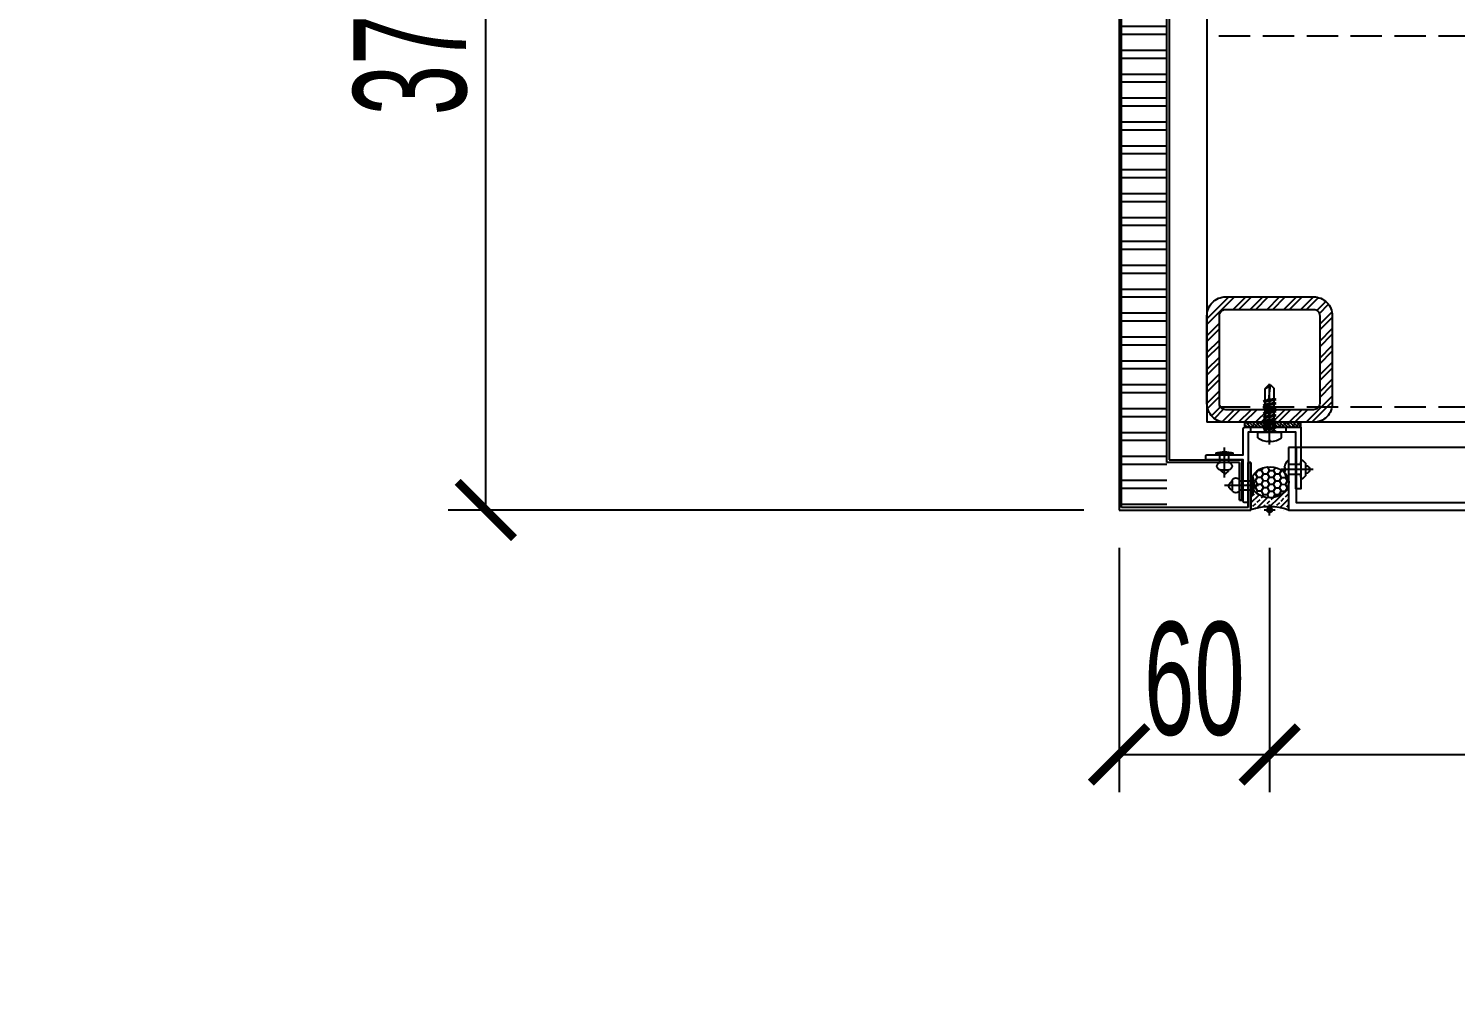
# Model space of a CAD drawing. Extents: x -8792 to 174344, y -43961 to 62816.
# Drawn here: x 10138 to 10707, y -9206 to -8826 of the extents above; entities that cross this region are included whole.
import ezdxf
from ezdxf.xclip import XClip

# ---------------------------------------------------------------- set-up
doc = ezdxf.new("R2010")
doc.units = 0
doc.header["$LTSCALE"] = 50
doc.header["$XCLIPFRAME"] = 0
for name, pattern in [('CENTER', [2, 1.25, -0.25, 0.25, -0.25]), ('CENTER2', [28.575, 19.05, -3.175, 3.175, -3.175]), ('DASH', [0.35, 0.25, -0.1]), ('DIVIDE', [1.25, 0.5, -0.25, 0, -0.25, 0, -0.25]), ('DOT2', [0.125, 0, -0.125]), ('HIDDEN', [0.375, 0.25, -0.125]), ('JIS_08_15', [17.25, 15, -0.75, 0.75, -0.75])]:
    doc.linetypes.add(name, pattern=pattern)
for name, color, linetype in [('#分隔线', 1, 'JIS_08_15'), ('#虚线', 8, 'HIDDEN'), ('#配件', 11, 'Continuous'), ('#钢材', 34, 'Continuous'), ('#铝型材', 3, 'Continuous'), ('#铝板', 2, 'Continuous'), ('1 轴线 辅助线', 1, 'CENTER'), ('6 附件', 6, 'Continuous'), ('8 填充 焊缝', 8, 'Continuous'), ('A-FLOR-OTLN', 4, 'DOT2'), ('DIM', 173, 'Continuous'), ('hat', 8, 'Continuous'), ('PJ', 4, 'Continuous'), ('STEEL', 34, 'Continuous'), ('TC', 251, 'Continuous'), ('XC', 3, 'Continuous'), ('中心线', 1, 'CENTER2'), ('其他', 4, 'Continuous'), ('吊顶', 7, 'Continuous'), ('螺栓钉类', 241, 'Continuous'), ('螺钉', 233, 'Continuous'), ('铝板', 2, 'Continuous')]:
    doc.layers.add(name, color=color, linetype=linetype)
doc.styles.add('JHZX', font='jrs.shx', dxfattribs={"width": 0.6, "bigfont": 'jhz.shx'})
doc.dimstyles.new('JZBZ-15', dxfattribs={"dimscale": 15, "dimtxt": 3, "dimasz": 1.5, "dimexe": 1, "dimexo": 1, "dimgap": 0.5, "dimtad": 1, "dimdec": 0, "dimdsep": 46, "dimtxsty": 'JHZX', "dimblk1": 'ARCHTICK', "dimblk2": 'ARCHTICK', "dimsah": 1, "dimcen": 0, "dimclrd": 1, "dimclre": 1, "dimclrt": 2, "dimadec": 3, "dimazin": 2, "dimtfac": 1, "dimtdec": 0, "dimtix": 1, "dimtmove": 0, "dimatfit": 3, "dimfxl": 0, "dimtolj": 1, "dimlwd": -1, "dimlwe": -1, "dimarcsym": 0})

# ---------------------------------------------------------------- blocks, each defined once
blk = doc.blocks.new('A$Cbd8d7c8c')
at = {"layer": 'A-FLOR-OTLN', "color": 8}
blk.add_lwpolyline([(-22721.25, -15689.87), (-43719.42, -33393.16, 0.413756), (-43991.61, -36560.98, 0.189672), (122158.17, -126683.04, 0.414786), (124666.02, -124719.49), (133885.17, -48361.88, 0.379931), (116453.25, -23207.95, 0.236452)], format="xyb", dxfattribs=at)
at = {"layer": '吊顶', "const_width": 3}
blk.add_lwpolyline([(36525.16, -42886.24, 0.056654), (31389.8, -41079.32), (30859.09, -40957.78, -0.112536), (21289.45, -36343.72, -0.028917), (3039.01, -19971.01, 0.413532), (-633.62, -19953.38), (-31397.94, -50352.84, 0.414781), (-31416.33, -54033.31, 0.170492), (123964.28, -129414.71, 0.412564), (126841.18, -127143.22), (136317.5, -48655.55, 1.269195), (87076.8, -54393.32)], format="xyb", dxfattribs=at)
blk = doc.blocks.new('A$C09E84542')
at = {"layer": 'hat', "ltscale": 40}
h = blk.add_hatch(dxfattribs=at)
h.set_pattern_fill('ANSI32', color=256)
h.set_pattern_definition([(45, (-2275958.3055, 205986.951), (-3.367596045, 3.367596045), []), (45, (-2275956.0605, 205986.951), (-3.367596045, 3.367596045), [])])
edge = h.paths.add_edge_path()
edge.add_arc((-17.5, -42.5), 7.5, 180, 270, ccw=False)
edge.add_line((-25, -42.5), (-25, -7.5))
edge.add_arc((-17.5, -7.5), 7.5, 90, 180, ccw=False)
edge.add_line((-17.5, 0), (17.5, 0))
edge.add_arc((17.5, -7.5), 7.5, 0, 90, ccw=False)
edge.add_line((25, -7.5), (25, -42.5))
edge.add_arc((17.5, -42.5), 7.5, -90, 0, ccw=False)
edge.add_line((17.5, -50), (-17.5, -50))
edge = h.paths.add_edge_path(flags=16)
edge.add_arc((-17.5, -42.5), 2.5, 180, 270, ccw=False)
edge.add_line((-20, -42.5), (-20, -7.5))
edge.add_arc((-17.5, -7.5), 2.5, 90, 180, ccw=False)
edge.add_line((-17.5, -5), (17.5, -5))
edge.add_arc((17.5, -7.5), 2.5, 0, 90, ccw=False)
edge.add_line((20, -7.5), (20, -42.5))
edge.add_arc((17.5, -42.5), 2.5, -90, 0, ccw=False)
edge.add_line((17.5, -45), (-17.5, -45))
at = {"layer": 'STEEL', "ltscale": 40}
for points in [[(-17.5, -50, -0.414214), (-25, -42.5), (-25, -7.5, -0.414214), (-17.5, 0), (17.5, 0, -0.414214), (25, -7.5), (25, -42.5, -0.414214), (17.5, -50)], [(-17.5, -45, -0.414214), (-20, -42.5), (-20, -7.5, -0.414214), (-17.5, -5), (17.5, -5, -0.414214), (20, -7.5), (20, -42.5, -0.414214), (17.5, -45)]]:
    blk.add_lwpolyline(points, format="xyb", close=True, dxfattribs=at)
blk = doc.blocks.new('*U104')
at = {"layer": '中心线', "color": 1, "linetype": 'CENTER', "ltscale": 2.357948}
blk.add_line((0, -4.91), (0, 19.39), dxfattribs=at)
at = {"layer": '其他', "color": 4, "linetype": 'Continuous'}
for p, q in [((-2.4, 12.46), (-0.39, 12.75)), ((-2.4, 10.86), (2.4, 11.54)), ((-1.79, 12.81), (-0.37, 13.08)), ((-1.79, 12.11), (0, 12.45)), ((-1.79, 11.21), (1.79, 11.89)), ((0.23, 12.49), (1.79, 12.79)), ((0.34, 13.22), (1.79, 13.49)), ((0.48, 12.87), (2.4, 13.14)), ((-2.4, 9.26), (2.4, 9.94)), ((-2.4, 7.66), (2.4, 8.34)), ((-2.4, 6.06), (2.4, 6.74)), ((-1.79, 10.51), (1.79, 11.19)), ((-1.79, 9.61), (1.79, 10.29)), ((-1.79, 8.91), (1.79, 9.59)), ((-1.79, 8.01), (1.79, 8.69)), ((-1.79, 7.31), (1.79, 7.99)), ((-1.79, 6.41), (1.79, 7.09)), ((-1.79, 5.71), (1.79, 6.39)), ((-2.4, 4.46), (2.4, 5.14)), ((-2.4, 2.86), (2.4, 3.54)), ((-2.4, 1.26), (2.4, 1.94)), ((-1.87, 0), (1.79, 0.69)), ((-1.79, 4.81), (1.79, 5.49)), ((-1.79, 4.11), (1.79, 4.79)), ((-1.79, 3.21), (1.79, 3.89)), ((-1.79, 2.51), (1.79, 3.19)), ((-1.79, 1.61), (1.79, 2.29)), ((-1.79, 0.91), (1.79, 1.59)), ((0, 0), (2.4, 0.34))]:
    blk.add_line(p, q, dxfattribs=at)
at = {"layer": '螺栓钉类', "linetype": 'Continuous'}
for p, q in [((-0.3, 19), (-1.79, 17.51)), ((-1.79, 12.81), (-1.79, 17.51)), ((-0.37, 13.08), (0.3, 19)), ((0, 19), (-0.3, 19)), ((0, 19), (0.3, 19)), ((0.3, 19), (1.79, 17.51)), ((1.79, 13.49), (1.79, 17.51)), ((-2.4, 12.46), (-1.79, 12.81)), ((-2.4, 12.46), (-1.79, 12.11)), ((-1.79, 11.21), (-1.79, 12.11)), ((1.79, 13.49), (2.4, 13.14)), ((1.79, 12.79), (2.4, 13.14)), ((1.79, 11.89), (1.79, 12.79)), ((1.79, 11.89), (2.4, 11.54)), ((1.79, 11.19), (2.4, 11.54)), ((-2.4, 10.86), (-1.79, 11.21)), ((-2.4, 10.86), (-1.79, 10.51)), ((-2.4, 9.26), (-1.79, 9.61)), ((-2.4, 9.26), (-1.79, 8.91)), ((-2.4, 7.66), (-1.79, 8.01)), ((-2.4, 7.66), (-1.79, 7.31)), ((-2.4, 6.06), (-1.79, 6.41)), ((-2.4, 6.06), (-1.79, 5.71)), ((-1.79, 9.61), (-1.79, 10.51)), ((-1.79, 8.01), (-1.79, 8.91)), ((-1.79, 6.41), (-1.79, 7.31)), ((-1.79, 4.81), (-1.79, 5.71)), ((1.79, 10.29), (1.79, 11.19)), ((1.79, 10.29), (2.4, 9.94)), ((1.79, 9.59), (2.4, 9.94)), ((1.79, 8.69), (1.79, 9.59)), ((1.79, 8.69), (2.4, 8.34)), ((1.79, 7.99), (2.4, 8.34)), ((1.79, 7.09), (1.79, 7.99)), ((1.79, 7.09), (2.4, 6.74)), ((1.79, 6.39), (2.4, 6.74)), ((1.79, 5.49), (1.79, 6.39)), ((-4.75, -2.14), (-4.75, 0)), ((-4.75, 0), (-1.99, 0)), ((-2.4, 4.46), (-1.79, 4.81)), ((-2.4, 4.46), (-1.79, 4.11)), ((-2.4, 2.86), (-1.79, 3.21)), ((-2.4, 2.86), (-1.79, 2.51)), ((-2.4, 1.26), (-1.79, 1.61)), ((-2.4, 1.26), (-1.79, 0.91)), ((-1.99, 0), (2.6, 0)), ((-1.79, 3.21), (-1.79, 4.11)), ((-1.79, 1.61), (-1.79, 2.51)), ((-1.79, 0.2), (-1.79, 0.91)), ((1.79, 5.49), (2.4, 5.14)), ((1.79, 4.79), (2.4, 5.14)), ((1.79, 3.89), (1.79, 4.79)), ((1.79, 3.89), (2.4, 3.54)), ((1.79, 3.19), (2.4, 3.54)), ((1.79, 2.29), (1.79, 3.19)), ((1.79, 2.29), (2.4, 1.94)), ((1.79, 1.59), (2.4, 1.94)), ((1.79, 0.69), (1.79, 1.59)), ((1.79, 0.69), (2.4, 0.34)), ((2.4, 0.2), (2.4, 0.34)), ((2.6, 0), (4.75, 0)), ((-0.4, -3.3), (0.4, -3.3)), ((-0.4, -3.69), (-0.4, -3.3)), ((0.4, -3.69), (0.4, -3.3)), ((4.75, -2.14), (4.75, 0))]:
    blk.add_line(p, q, dxfattribs=at)
for centre, radius, start, end in [((-3.34, 21.9), 4.65, 289.468, 321.5036), ((0.04, 12.89), 0.447, 154.8491, 46.4937), ((-1.99, 0.2), 0.2, 270, 0), ((2.6, 0.2), 0.2, 180, 270), ((0, 4.3), 8, 233.5764, 267.134), ((0, 4.3), 8, 272.866, 306.4236)]:
    blk.add_arc(centre, radius, start, end, dxfattribs=at)
blk = doc.blocks.new('*U287')
at = {"layer": '#分隔线', "ltscale": 0.3}
blk.add_line((9.91, 0), (-2.88, 0), dxfattribs=at)
at = {"layer": '#配件', "linetype": 'ByBlock'}
for p, q in [((0, 3.82), (0, -3.82)), ((5, 2), (0, 2)), ((5, 2), (5, 3)), ((5, -2), (0, -2)), ((5, -3), (5, -2))]:
    blk.add_line(p, q, dxfattribs=at)
blk.add_lwpolyline([(5, 3), (5.58, 3.67), (6.83, 2.56), (6.83, 0), (6.83, -2.56), (5.58, -3.67), (5, -3)], dxfattribs=at)
for centre, radius, start, end in [((3.47, 0), 5.16, 132.1962, 227.8038), ((-3.64, 0), 2.44, 329.4329, 30.5671), ((7.22, 0), 1.4, 254.1304, 105.8696)]:
    blk.add_arc(centre, radius, start, end, dxfattribs=at)
blk = doc.blocks.new('jfdm')
h = blk.add_hatch()
h.set_pattern_fill('HONEY', color=0, scale=0.5, style=0)
h.set_pattern_definition([(0, (3e-15, -1.231), (2.38125, 1.374815), [1.5875, -3.175]), (120, (3e-15, -1.231), (-2.38125, 1.374815), [1.5875, -3.175]), (60, (3e-15, -1.231), (3e-07, 2.74963), [-3.175, 1.5875])])
edge = h.paths.add_edge_path()
edge.add_ellipse((7.5, 13.77), major_axis=(0, -7.7), ratio=0.974135, start_angle=0, end_angle=360)
h = blk.add_hatch()
h.set_pattern_fill('ANSI33', color=0, scale=0.5, style=0)
edge = h.paths.add_edge_path()
edge.add_line((7.58, 6.07), (7.5, 6.07))
edge.add_line((7.5, 6.07), (7.38, 6.07))
edge.add_line((7.38, 6.07), (7.26, 6.08))
edge.add_line((7.26, 6.08), (7.14, 6.08))
edge.add_line((7.14, 6.08), (7.02, 6.09))
edge.add_line((7.02, 6.09), (6.9, 6.1))
edge.add_line((6.9, 6.1), (6.78, 6.11))
edge.add_line((6.78, 6.11), (6.66, 6.12))
edge.add_line((6.66, 6.12), (6.55, 6.13))
edge.add_line((6.55, 6.13), (6.43, 6.15))
edge.add_line((6.43, 6.15), (6.31, 6.17))
edge.add_line((6.31, 6.17), (6.19, 6.19))
edge.add_line((6.19, 6.19), (6.07, 6.21))
edge.add_line((6.07, 6.21), (5.96, 6.24))
edge.add_line((5.96, 6.24), (5.84, 6.26))
edge.add_line((5.84, 6.26), (5.72, 6.29))
edge.add_line((5.72, 6.29), (5.61, 6.32))
edge.add_line((5.61, 6.32), (5.49, 6.35))
edge.add_line((5.49, 6.35), (5.38, 6.39))
edge.add_line((5.38, 6.39), (5.26, 6.42))
edge.add_line((5.26, 6.42), (5.15, 6.46))
edge.add_line((5.15, 6.46), (5.04, 6.5))
edge.add_line((5.04, 6.5), (4.92, 6.54))
edge.add_line((4.92, 6.54), (4.81, 6.58))
edge.add_line((4.81, 6.58), (4.7, 6.63))
edge.add_line((4.7, 6.63), (4.59, 6.68))
edge.add_line((4.59, 6.68), (4.48, 6.72))
edge.add_line((4.48, 6.72), (4.37, 6.77))
edge.add_line((4.37, 6.77), (4.26, 6.83))
edge.add_line((4.26, 6.83), (4.15, 6.88))
edge.add_line((4.15, 6.88), (4.05, 6.94))
edge.add_line((4.05, 6.94), (3.94, 6.99))
edge.add_line((3.94, 6.99), (3.84, 7.05))
edge.add_line((3.84, 7.05), (3.73, 7.11))
edge.add_line((3.73, 7.11), (3.63, 7.18))
edge.add_line((3.63, 7.18), (3.53, 7.24))
edge.add_line((3.53, 7.24), (3.43, 7.31))
edge.add_line((3.43, 7.31), (3.33, 7.37))
edge.add_line((3.33, 7.37), (3.23, 7.44))
edge.add_line((3.23, 7.44), (3.13, 7.51))
edge.add_line((3.13, 7.51), (3.03, 7.59))
edge.add_line((3.03, 7.59), (2.94, 7.66))
edge.add_line((2.94, 7.66), (2.84, 7.73))
edge.add_line((2.84, 7.73), (2.75, 7.81))
edge.add_line((2.75, 7.81), (2.66, 7.89))
edge.add_line((2.66, 7.89), (2.57, 7.97))
edge.add_line((2.57, 7.97), (2.48, 8.05))
edge.add_line((2.48, 8.05), (2.39, 8.13))
edge.add_line((2.39, 8.13), (2.3, 8.22))
edge.add_line((2.3, 8.22), (2.22, 8.3))
edge.add_line((2.22, 8.3), (2.13, 8.39))
edge.add_line((2.13, 8.39), (2.05, 8.48))
edge.add_line((2.05, 8.48), (1.97, 8.57))
edge.add_line((1.97, 8.57), (1.89, 8.66))
edge.add_line((1.89, 8.66), (1.81, 8.75))
edge.add_line((1.81, 8.75), (1.73, 8.85))
edge.add_line((1.73, 8.85), (1.66, 8.94))
edge.add_line((1.66, 8.94), (1.58, 9.04))
edge.add_line((1.58, 9.04), (1.51, 9.14))
edge.add_line((1.51, 9.14), (1.44, 9.24))
edge.add_line((1.44, 9.24), (1.37, 9.33))
edge.add_line((1.37, 9.33), (1.3, 9.44))
edge.add_line((1.3, 9.44), (1.24, 9.54))
edge.add_line((1.24, 9.54), (1.17, 9.64))
edge.add_line((1.17, 9.64), (1.11, 9.75))
edge.add_line((1.11, 9.75), (1.05, 9.85))
edge.add_line((1.05, 9.85), (0.98, 9.96))
edge.add_line((0.98, 9.96), (0.93, 10.06))
edge.add_line((0.93, 10.06), (0.87, 10.17))
edge.add_line((0.87, 10.17), (0.81, 10.28))
edge.add_line((0.81, 10.28), (0.76, 10.39))
edge.add_line((0.76, 10.39), (0.71, 10.5))
edge.add_line((0.71, 10.5), (0.66, 10.61))
edge.add_line((0.66, 10.61), (0.61, 10.73))
edge.add_line((0.61, 10.73), (0.57, 10.84))
edge.add_line((0.57, 10.84), (0.52, 10.95))
edge.add_line((0.52, 10.95), (0.48, 11.07))
edge.add_line((0.48, 11.07), (0.44, 11.18))
edge.add_line((0.44, 11.18), (0.4, 11.3))
edge.add_line((0.4, 11.3), (0.36, 11.41))
edge.add_line((0.36, 11.41), (0.32, 11.53))
edge.add_line((0.32, 11.53), (0.29, 11.65))
edge.add_line((0.29, 11.65), (0.26, 11.77))
edge.add_line((0.26, 11.77), (0.23, 11.89))
edge.add_line((0.23, 11.89), (0.2, 12.01))
edge.add_line((0.2, 12.01), (0.17, 12.13))
edge.add_line((0.17, 12.13), (0.15, 12.25))
edge.add_line((0.15, 12.25), (0.13, 12.37))
edge.add_line((0.13, 12.37), (0.1, 12.49))
edge.add_line((0.1, 12.49), (0.09, 12.61))
edge.add_line((0.09, 12.61), (0.07, 12.73))
edge.add_line((0.07, 12.73), (0.05, 12.85))
edge.add_line((0.05, 12.85), (0.04, 12.97))
edge.add_line((0.04, 12.97), (0.03, 13.1))
edge.add_line((0.03, 13.1), (0.02, 13.22))
edge.add_line((0.02, 13.22), (0.01, 13.34))
edge.add_line((0.01, 13.34), (0.01, 13.46))
edge.add_line((0.01, 13.46), (0, 13.59))
edge.add_line((0, 13.59), (0, 13.71))
edge.add_line((0, 13.71), (0, 13.77))
edge.add_line((0, 13.77), (0, 13.77))
edge.add_line((0, 13.77), (0, 0))
edge.add_arc((7.5, -17.11), 18.68, 66.3327, 113.6673, ccw=False)
edge.add_line((15, 0), (15, 13.77))
edge.add_line((15, 13.77), (15, 13.69))
edge.add_line((15, 13.69), (15, 13.62))
edge.add_line((15, 13.62), (15, 13.54))
edge.add_line((15, 13.54), (14.99, 13.46))
edge.add_line((14.99, 13.46), (14.99, 13.38))
edge.add_line((14.99, 13.38), (14.99, 13.31))
edge.add_line((14.99, 13.31), (14.98, 13.23))
edge.add_line((14.98, 13.23), (14.98, 13.15))
edge.add_line((14.98, 13.15), (14.97, 13.07))
edge.add_line((14.97, 13.07), (14.96, 13))
edge.add_line((14.96, 13), (14.95, 12.92))
edge.add_line((14.95, 12.92), (14.95, 12.84))
edge.add_line((14.95, 12.84), (14.94, 12.77))
edge.add_line((14.94, 12.77), (14.93, 12.69))
edge.add_line((14.93, 12.69), (14.91, 12.61))
edge.add_line((14.91, 12.61), (14.9, 12.54))
edge.add_line((14.9, 12.54), (14.89, 12.46))
edge.add_line((14.89, 12.46), (14.88, 12.38))
edge.add_line((14.88, 12.38), (14.86, 12.31))
edge.add_line((14.86, 12.31), (14.85, 12.23))
edge.add_line((14.85, 12.23), (14.83, 12.15))
edge.add_line((14.83, 12.15), (14.82, 12.08))
edge.add_line((14.82, 12.08), (14.8, 12))
edge.add_line((14.8, 12), (14.78, 11.93))
edge.add_line((14.78, 11.93), (14.76, 11.85))
edge.add_line((14.76, 11.85), (14.74, 11.78))
edge.add_line((14.74, 11.78), (14.72, 11.7))
edge.add_line((14.72, 11.7), (14.7, 11.63))
edge.add_line((14.7, 11.63), (14.68, 11.55))
edge.add_line((14.68, 11.55), (14.66, 11.48))
edge.add_line((14.66, 11.48), (14.64, 11.41))
edge.add_line((14.64, 11.41), (14.61, 11.33))
edge.add_line((14.61, 11.33), (14.59, 11.26))
edge.add_line((14.59, 11.26), (14.56, 11.19))
edge.add_line((14.56, 11.19), (14.54, 11.11))
edge.add_line((14.54, 11.11), (14.51, 11.04))
edge.add_line((14.51, 11.04), (14.49, 10.97))
edge.add_line((14.49, 10.97), (14.46, 10.9))
edge.add_line((14.46, 10.9), (14.43, 10.82))
edge.add_line((14.43, 10.82), (14.4, 10.75))
edge.add_line((14.4, 10.75), (14.37, 10.68))
edge.add_line((14.37, 10.68), (14.34, 10.61))
edge.add_line((14.34, 10.61), (14.31, 10.54))
edge.add_line((14.31, 10.54), (14.28, 10.47))
edge.add_line((14.28, 10.47), (14.24, 10.4))
edge.add_line((14.24, 10.4), (14.21, 10.33))
edge.add_line((14.21, 10.33), (14.18, 10.26))
edge.add_line((14.18, 10.26), (14.14, 10.19))
edge.add_line((14.14, 10.19), (14.11, 10.12))
edge.add_line((14.11, 10.12), (14.07, 10.06))
edge.add_line((14.07, 10.06), (14.03, 9.99))
edge.add_line((14.03, 9.99), (14, 9.92))
edge.add_line((14, 9.92), (13.96, 9.85))
edge.add_line((13.96, 9.85), (13.92, 9.79))
edge.add_line((13.92, 9.79), (13.88, 9.72))
edge.add_line((13.88, 9.72), (13.84, 9.66))
edge.add_line((13.84, 9.66), (13.8, 9.59))
edge.add_line((13.8, 9.59), (13.76, 9.53))
edge.add_line((13.76, 9.53), (13.71, 9.46))
edge.add_line((13.71, 9.46), (13.67, 9.4))
edge.add_line((13.67, 9.4), (13.63, 9.33))
edge.add_line((13.63, 9.33), (13.59, 9.27))
edge.add_line((13.59, 9.27), (13.54, 9.21))
edge.add_line((13.54, 9.21), (13.5, 9.15))
edge.add_line((13.5, 9.15), (13.45, 9.08))
edge.add_line((13.45, 9.08), (13.4, 9.02))
edge.add_line((13.4, 9.02), (13.36, 8.96))
edge.add_line((13.36, 8.96), (13.31, 8.9))
edge.add_line((13.31, 8.9), (13.26, 8.84))
edge.add_line((13.26, 8.84), (13.21, 8.78))
edge.add_line((13.21, 8.78), (13.16, 8.72))
edge.add_line((13.16, 8.72), (13.11, 8.67))
edge.add_line((13.11, 8.67), (13.06, 8.61))
edge.add_line((13.06, 8.61), (13.01, 8.55))
edge.add_line((13.01, 8.55), (12.96, 8.49))
edge.add_line((12.96, 8.49), (12.91, 8.44))
edge.add_line((12.91, 8.44), (12.86, 8.38))
edge.add_line((12.86, 8.38), (12.8, 8.33))
edge.add_line((12.8, 8.33), (12.75, 8.27))
edge.add_line((12.75, 8.27), (12.7, 8.22))
edge.add_line((12.7, 8.22), (12.64, 8.16))
edge.add_line((12.64, 8.16), (12.59, 8.11))
edge.add_line((12.59, 8.11), (12.53, 8.06))
edge.add_line((12.53, 8.06), (12.47, 8.01))
edge.add_line((12.47, 8.01), (12.42, 7.96))
edge.add_line((12.42, 7.96), (12.36, 7.91))
edge.add_line((12.36, 7.91), (12.3, 7.86))
edge.add_line((12.3, 7.86), (12.24, 7.81))
edge.add_line((12.24, 7.81), (12.18, 7.76))
edge.add_line((12.18, 7.76), (12.13, 7.71))
edge.add_line((12.13, 7.71), (12.07, 7.66))
edge.add_line((12.07, 7.66), (12.01, 7.62))
edge.add_line((12.01, 7.62), (11.94, 7.57))
edge.add_line((11.94, 7.57), (11.88, 7.52))
edge.add_line((11.88, 7.52), (11.82, 7.48))
edge.add_line((11.82, 7.48), (11.76, 7.43))
edge.add_line((11.76, 7.43), (11.7, 7.39))
edge.add_line((11.7, 7.39), (11.64, 7.35))
edge.add_line((11.64, 7.35), (11.57, 7.31))
edge.add_line((11.57, 7.31), (11.51, 7.26))
edge.add_line((11.51, 7.26), (11.44, 7.22))
edge.add_line((11.44, 7.22), (11.38, 7.18))
edge.add_line((11.38, 7.18), (11.32, 7.14))
edge.add_line((11.32, 7.14), (11.25, 7.1))
edge.add_line((11.25, 7.1), (11.18, 7.06))
edge.add_line((11.18, 7.06), (11.12, 7.03))
edge.add_line((11.12, 7.03), (11.05, 6.99))
edge.add_line((11.05, 6.99), (10.99, 6.95))
edge.add_line((10.99, 6.95), (10.92, 6.92))
edge.add_line((10.92, 6.92), (10.85, 6.88))
edge.add_line((10.85, 6.88), (10.78, 6.85))
edge.add_line((10.78, 6.85), (10.72, 6.81))
edge.add_line((10.72, 6.81), (10.65, 6.78))
edge.add_line((10.65, 6.78), (10.58, 6.75))
edge.add_line((10.58, 6.75), (10.51, 6.72))
edge.add_line((10.51, 6.72), (10.44, 6.69))
edge.add_line((10.44, 6.69), (10.37, 6.66))
edge.add_line((10.37, 6.66), (10.3, 6.63))
edge.add_line((10.3, 6.63), (10.23, 6.6))
edge.add_line((10.23, 6.6), (10.16, 6.57))
edge.add_line((10.16, 6.57), (10.09, 6.54))
edge.add_line((10.09, 6.54), (10.02, 6.52))
edge.add_line((10.02, 6.52), (9.95, 6.49))
edge.add_line((9.95, 6.49), (9.88, 6.47))
edge.add_line((9.88, 6.47), (9.8, 6.44))
edge.add_line((9.8, 6.44), (9.73, 6.42))
edge.add_line((9.73, 6.42), (9.66, 6.4))
edge.add_line((9.66, 6.4), (9.59, 6.38))
edge.add_line((9.59, 6.38), (9.51, 6.35))
edge.add_line((9.51, 6.35), (9.44, 6.33))
edge.add_line((9.44, 6.33), (9.37, 6.31))
edge.add_line((9.37, 6.31), (9.29, 6.3))
edge.add_line((9.29, 6.3), (9.22, 6.28))
edge.add_line((9.22, 6.28), (9.15, 6.26))
edge.add_line((9.15, 6.26), (9.07, 6.24))
edge.add_line((9.07, 6.24), (9, 6.23))
edge.add_line((9, 6.23), (8.93, 6.21))
edge.add_line((8.93, 6.21), (8.85, 6.2))
edge.add_line((8.85, 6.2), (8.78, 6.18))
edge.add_line((8.78, 6.18), (8.7, 6.17))
edge.add_line((8.7, 6.17), (8.63, 6.16))
edge.add_line((8.63, 6.16), (8.55, 6.15))
edge.add_line((8.55, 6.15), (8.48, 6.14))
edge.add_line((8.48, 6.14), (8.4, 6.13))
edge.add_line((8.4, 6.13), (8.33, 6.12))
edge.add_line((8.33, 6.12), (8.25, 6.11))
edge.add_line((8.25, 6.11), (8.18, 6.1))
edge.add_line((8.18, 6.1), (8.1, 6.1))
edge.add_line((8.1, 6.1), (8.03, 6.09))
edge.add_line((8.03, 6.09), (7.95, 6.09))
edge.add_line((7.95, 6.09), (7.88, 6.08))
edge.add_line((7.88, 6.08), (7.8, 6.08))
edge.add_line((7.8, 6.08), (7.73, 6.07))
edge.add_line((7.73, 6.07), (7.65, 6.07))
edge.add_line((7.65, 6.07), (7.58, 6.07))
blk.add_arc((7.5, -17.11), 18.68, 66.3327, 113.6673)
blk.add_ellipse((7.5, 13.77), major_axis=(0, -7.7), ratio=0.974135)
blk = doc.blocks.new('*U328')
at = {"layer": '6 附件', "linetype": 'ByBlock'}
for p, q in [((-3.5, 2.45), (-3.5, 3.15)), ((-3.5, 3.15), (3.5, 3.15)), ((3.5, 2.45), (-3.5, 2.45)), ((-1.8, -0.55), (-1.8, 2.45)), ((1.8, -0.55), (1.8, 2.45)), ((3.5, 3.15), (3.5, 2.45)), ((-1.8, -0.55), (1.8, -0.55)), ((-1.61, -4.08), (-1.8, -3.55)), ((1.8, -3.55), (-1.8, -3.55)), ((-0.63, -4.8), (-1.61, -4.08)), ((-0.55, -5.05), (-0.63, -4.8)), ((0.21, -4.8), (-0.55, -5.05)), ((1.8, -3.55), (0.21, -4.8))]:
    blk.add_line(p, q, dxfattribs=at)
at = {"layer": '6 附件', "linetype": 'DIVIDE'}
blk.add_line((0, -6.55), (0, 5.45), dxfattribs=at)
at = {"layer": '6 附件', "linetype": 'ByBlock'}
for centre, radius, start, end in [((0, -7.91), 11.6, 72.4408, 107.5592), ((-1.46, -2.05), 1.54, 102.6804, 257.3196), ((1.46, -2.05), 1.54, 282.6804, 77.3196)]:
    blk.add_arc(centre, radius, start, end, dxfattribs=at)
blk = doc.blocks.new('*U327')
at = {"layer": '6 附件', "linetype": 'ByBlock'}
for p, q in [((-3.5, 2.45), (-3.5, 3.15)), ((-3.5, 3.15), (3.5, 3.15)), ((3.5, 2.45), (-3.5, 2.45)), ((-1.8, -2.05), (-1.8, 2.45)), ((1.8, -2.05), (1.8, 2.45)), ((3.5, 3.15), (3.5, 2.45)), ((-1.8, -2.05), (1.8, -2.05)), ((-1.61, -5.58), (-1.8, -5.05)), ((1.8, -5.05), (-1.8, -5.05)), ((-0.63, -6.3), (-1.61, -5.58)), ((1.8, -5.05), (0.21, -6.3)), ((-0.55, -6.55), (-0.63, -6.3)), ((0.21, -6.3), (-0.55, -6.55))]:
    blk.add_line(p, q, dxfattribs=at)
at = {"layer": '6 附件', "linetype": 'DIVIDE'}
blk.add_line((0, -8.05), (0, 5.45), dxfattribs=at)
at = {"layer": '6 附件', "linetype": 'ByBlock'}
for centre, radius, start, end in [((0, -7.91), 11.6, 72.4408, 107.5592), ((-1.46, -3.55), 1.54, 102.6804, 257.3196), ((1.46, -3.55), 1.54, 282.6804, 77.3196)]:
    blk.add_arc(centre, radius, start, end, dxfattribs=at)
blk = doc.blocks.new('瞄准点')
h = blk.add_hatch(color=1)
h.paths.add_polyline_path([(0, -1), (0, 0), (-1, 0, 0.414214)])
h.paths.add_polyline_path([(1, 0, 0.414214), (0, 1), (0, 0)])
at = {"color": 1}
for p, q in [((1, 0), (-1, 0)), ((0, 1), (0, -1))]:
    blk.add_line(p, q, dxfattribs=at)
blk.add_circle((0, 0), 1, dxfattribs=at)
at = {"layer": '1 轴线 辅助线', "color": 1, "linetype": 'CENTER', "ltscale": 0.2}
for p, q in [((2.23, 0), (-2.23, 0)), ((0, -2.23), (0, 2.23))]:
    blk.add_line(p, q, dxfattribs=at)
blk = doc.blocks.new('ASDFDFBBBB')
at = {"layer": '8 填充 焊缝'}
h = blk.add_hatch(dxfattribs=at)
h.set_pattern_fill('ANSI38', color=256, scale=0.3, angle=180.0021, style=0)
h.set_pattern_definition([(225.002129, (48332.3764, -20658.2955), (0.673544235, -0.673494183), []), (315.002129, (48332.3764, -20658.2955), (2.020582652, -0.67344413), [2.38125, -1.42875])])
h.paths.add_polyline_path([(5877.54, -1790.07), (5900.04, -1790.07), (5900.04, -1792.07), (5877.54, -1792.07)])
at = {"layer": 'TC', "ltscale": 0.5}
h = blk.add_hatch(dxfattribs=at)
h.set_pattern_fill('ANSI32', color=256, scale=2, angle=135, style=0)
h.set_pattern_definition([(180, (-144207.19, 87402.734), (-9e-16, -9.525), []), (180, (-144210.365, 87405.909), (-9e-16, -9.525), [])])
h.paths.add_polyline_path([(5931.07, -1430.07), (5949.05, -1430.07), (5949.06, -1824.07), (5931.08, -1824.07)])
at = {"layer": '#虚线', "color": 8, "linetype": 'DASH'}
for p, q in [((692.55, -1636.07), (5915.04, -1636.07)), ((692.55, -1784.07), (5915.04, -1784.07))]:
    blk.add_line(p, q, dxfattribs=at)
at = {"layer": '#钢材', "ltscale": 10}
for p in [(5915.04, -1325.07), (692.55, -1790.07), (5865.04, -1790.07)]:
    blk.add_line(p, (5915.04, -1790.07), dxfattribs=at)
blk.add_lwpolyline([(5915.04, -1630.07), (5915.04, -1790.07)], dxfattribs=at)
at = {"layer": '#铝型材'}
blk.add_lwpolyline([(5897.55, -1792.07), (5877.54, -1792.07), (5877.54, -1816.56), (5879.54, -1816.56), (5879.54, -1794.07), (5897.55, -1794.07)], close=True, dxfattribs=at)
at = {"layer": '#铝板'}
for points in [[(5882.5, -1800.07), (5882.5, -1825.07), (3307.49, -1825.07), (3307.49, -1800.07), (5882.5, -1800.07)], [(5879.5, -1800.07), (5879.5, -1822.07), (3310.49, -1822.07), (3310.49, -1800.07)]]:
    blk.add_lwpolyline(points, dxfattribs=at)
at = {"layer": '6 附件'}
blk.add_lwpolyline([(5877.54, -1790.07), (5900.04, -1790.07), (5900.04, -1792.07), (5877.54, -1792.07)], close=True, dxfattribs=at)
at = {"layer": 'XC'}
blk.add_lwpolyline([(5915.04, -1805.07, 0.414214), (5915.54, -1804.57), (5915.54, -1803.57, 0.414213), (5915.04, -1803.07), (5908.54, -1803.07), (5908.04, -1803.37), (5907.54, -1803.07), (5900.54, -1803.07), (5900.54, -1792.57, 0.414214), (5900.04, -1792.07), (5884.04, -1792.07, 0.414214), (5883.54, -1792.57), (5883.54, -1793.57, 0.414214), (5884.04, -1794.07), (5889.54, -1794.07), (5890.04, -1793.77), (5890.54, -1794.07), (5898.54, -1794.07), (5898.54, -1814.57), (5898.84, -1815.07), (5898.54, -1815.57), (5898.54, -1821.57, 0.414214), (5899.04, -1822.07), (5900.04, -1822.07, 0.414214), (5900.54, -1821.57), (5900.54, -1805.07)], format="xyb", close=True, dxfattribs=at)
at = {"layer": '铝板', "color": 6}
for p, q in [((5930.05, -1430.07), (5930.05, -1805.07)), ((5931.06, -1806.07), (5931.06, -1431.07)), ((5901.04, -1821.07), (5901.04, -1805.07)), ((5930.05, -1805.07), (5901.04, -1805.07)), ((5901.04, -1805.07), (5901.04, -1821.07)), ((5902.04, -1806.07), (5902.04, -1821.07)), ((5902.04, -1821.07), (5902.04, -1806.07)), ((5902.04, -1806.07), (5931.06, -1806.07)), ((5902.04, -1821.07), (5901.04, -1821.07)), ((5901.04, -1821.07), (5902.04, -1821.07))]:
    blk.add_line(p, q, dxfattribs=at)
at = {"layer": '铝板'}
for p, q in [((5949.06, -1824.07), (5949.06, -1449.07)), ((5950.06, -1450.07), (5950.06, -1825.07)), ((5898.54, -1806.07), (5897.54, -1806.07)), ((5897.54, -1806.07), (5897.54, -1825.07)), ((5897.54, -1825.07), (5897.54, -1806.07)), ((5897.54, -1806.07), (5898.54, -1806.07)), ((5898.54, -1824.07), (5898.54, -1806.07)), ((5898.54, -1806.07), (5898.54, -1824.07)), ((5950.06, -1825.07), (5897.54, -1825.07)), ((5898.54, -1824.07), (5949.06, -1824.07))]:
    blk.add_line(p, q, dxfattribs=at)
at = {"xscale": -1, "rotation": 180}
blk.add_blockref('A$C09E84542', (5890.04, -1790.07), dxfattribs=at)
at = {"layer": '1 轴线 辅助线', "xscale": -1}
blk.add_blockref('瞄准点', (5890.04, -1825.07), dxfattribs=at)
at = {"layer": '6 附件'}
for name, p, rotation in [('*U328', (5908.04, -1805.52), 359.9998712724601), ('*U327', (5899.99, -1815.2), 90)]:
    blk.add_blockref(name, p, dxfattribs=dict(at, rotation=rotation))
at = {"layer": 'PJ', "color": 8, "ltscale": 10, "xscale": -1, "yscale": 0.7999999999968962, "rotation": 0.6340026431692464}
blk.add_blockref('jfdm', (5897.54, -1824.91), dxfattribs=at)
at = {"layer": '螺栓钉类', "xscale": -1}
blk.add_blockref('*U104', (5890.03, -1794.07), dxfattribs=at)
at = {"layer": '螺钉', "xscale": -1}
blk.add_blockref('*U287', (5882.54, -1808.9), dxfattribs=at)
blk = doc.blocks.new('_ARCHTICK')
at = {"color": 0, "linetype": 'ByBlock', "const_width": 0.15}
blk.add_lwpolyline([(-0.5, -0.5), (0.5, 0.5)], dxfattribs=at)
blk = doc.blocks.new('*D344')
at = {"layer": 'Defpoints', "color": 0, "ltscale": 10, "transparency": 16777216}
for p in [(10573.32, -9017.95), (10633.34, -9017.95), (10633.34, -9115.36)]:
    blk.add_point(p, dxfattribs=at)
at = {"layer": 'DIM', "color": 1, "ltscale": 10, "transparency": 16777216}
for p, q in [((10573.32, -9032.95), (10573.32, -9130.36)), ((10633.34, -9032.95), (10633.34, -9130.36)), ((10573.32, -9115.36), (10633.34, -9115.36))]:
    blk.add_line(p, q, dxfattribs=at)
at = {"layer": 'DIM', "color": 1, "ltscale": 10, "transparency": 16777216, "xscale": 22.5, "yscale": 22.5, "zscale": 22.5, "rotation": 180}
blk.add_blockref('_ARCHTICK', (10573.32, -9115.36), dxfattribs=at)
at = {"layer": 'DIM', "color": 1, "ltscale": 10, "transparency": 16777216, "xscale": 22.5, "yscale": 22.5, "zscale": 22.5}
blk.add_blockref('_ARCHTICK', (10633.34, -9115.36), dxfattribs=at)
at = {"layer": 'DIM', "color": 2, "ltscale": 10, "transparency": 16777216, "insert": (10603.33, -9085.36), "char_height": 45, "attachment_point": 5, "style": 'JHZX'}
blk.add_mtext('\\A1;60', dxfattribs=at)
blk = doc.blocks.new('*D345')
at = {"layer": 'Defpoints', "color": 0, "ltscale": 10, "transparency": 16777216}
for p in [(10633.34, -9017.95), (13936.1, -9017.95), (13936.1, -9115.36)]:
    blk.add_point(p, dxfattribs=at)
at = {"layer": 'DIM', "color": 1, "ltscale": 10, "transparency": 16777216}
for p, q in [((10633.34, -9032.95), (10633.34, -9130.36)), ((13936.1, -9032.95), (13936.1, -9130.36)), ((10633.34, -9115.36), (13936.1, -9115.36))]:
    blk.add_line(p, q, dxfattribs=at)
at = {"layer": 'DIM', "color": 1, "ltscale": 10, "transparency": 16777216, "xscale": 22.5, "yscale": 22.5, "zscale": 22.5, "rotation": 180}
blk.add_blockref('_ARCHTICK', (10633.34, -9115.36), dxfattribs=at)
at = {"layer": 'DIM', "color": 1, "ltscale": 10, "transparency": 16777216, "xscale": 22.5, "yscale": 22.5, "zscale": 22.5}
blk.add_blockref('_ARCHTICK', (13936.1, -9115.36), dxfattribs=at)
at = {"layer": 'DIM', "color": 2, "ltscale": 10, "transparency": 16777216, "insert": (12284.72, -9085.36), "char_height": 45, "attachment_point": 5, "style": 'JHZX'}
blk.add_mtext('\\A1;VAL', dxfattribs=at)
blk = doc.blocks.new('*D346')
at = {"layer": 'Defpoints', "color": 0, "ltscale": 10, "transparency": 16777216}
for p in [(10320.79, -8642.95), (10573.32, -8642.95), (10574.32, -9017.94)]:
    blk.add_point(p, dxfattribs=at)
at = {"layer": 'DIM', "color": 1, "ltscale": 10, "transparency": 16777216}
for p, q in [((10558.32, -8642.95), (10305.79, -8642.95)), ((10320.79, -9017.94), (10320.79, -8642.95)), ((10559.32, -9017.94), (10305.79, -9017.94))]:
    blk.add_line(p, q, dxfattribs=at)
at = {"layer": 'DIM', "color": 1, "ltscale": 10, "transparency": 16777216, "xscale": 22.5, "yscale": 22.5, "zscale": 22.5}
for p, rotation in [((10320.79, -8642.95), 90), ((10320.79, -9017.94), 270)]:
    blk.add_blockref('_ARCHTICK', p, dxfattribs=dict(at, rotation=rotation))
at = {"layer": 'DIM', "color": 2, "ltscale": 10, "transparency": 16777216, "insert": (10290.79, -8830.44), "char_height": 45, "attachment_point": 5, "rotation": 90, "style": 'JHZX'}
blk.add_mtext('\\A1;375', dxfattribs=at)

msp = doc.modelspace()

# ---------------------------------------------------------------- block references
at = {"ltscale": 10}
ref = msp.add_blockref('A$Cbd8d7c8c', (-20242.468, 78224.561), dxfattribs=at)
XClip(ref).set_block_clipping_path([(33737.5024453482, -58253.8739175466), (58527.5008306247, -28195.842069268)])
ref = msp.add_blockref('A$Cbd8d7c8c', (22321.982, 94074.685), dxfattribs=at)
XClip(ref).set_block_clipping_path([(76291.0063025201, -72283.9918497168), (103268.9259821397, -47877.3086105986)])
at = {"ltscale": 12}
ref = msp.add_blockref('ASDFDFBBBB', (16523.379, -7192.873), dxfattribs=dict(at, xscale=-1))
XClip(ref).set_block_clipping_path([(4357.7572503736, -3823.1708667884), (6968.1443472763, 1342.8291332118)])
ref = msp.add_blockref('ASDFDFBBBB', (14736.155, -7192.873), dxfattribs=dict(at, xscale=-1))
XClip(ref).set_block_clipping_path([(-715.4778529943, -3797.3053243063), (2511.2529271227, 1432.8291332118)])

# ---------------------------------------------------------------- next in the draw order: dimensions: what is measured, and where the dimension line sits
at = {"layer": 'DIM', "ltscale": 10}
dim = msp.add_linear_dim(base=(10320.787, -8642.947), p1=(10574.323, -9017.94), p2=(10573.324, -8642.947), angle=90, dimstyle='JZBZ-15', override={"dimfxl": 200, "dimarcsym": 1}, dxfattribs=at)
dim.commit()
dim.dimension.update_dxf_attribs({"geometry": '*D346', "text_midpoint": (10290.787, -8830.444)})
dim = msp.add_linear_dim(base=(10633.339, -9115.365), p1=(10573.323, -9017.947), p2=(10633.339, -9017.947), dimstyle='JZBZ-15', override={"dimfxl": 200, "dimarcsym": 1}, dxfattribs=at)
dim.commit()
dim.dimension.update_dxf_attribs({"geometry": '*D344', "text_midpoint": (10603.331, -9085.365)})
dim = msp.add_linear_dim(base=(13936.099, -9115.365), p1=(10633.339, -9017.947), p2=(13936.099, -9017.947), text='VAL', dimstyle='JZBZ-15', override={"dimtmove": 1, "dimfxl": 200, "dimarcsym": 1}, dxfattribs=at)
dim.commit()
dim.dimension.update_dxf_attribs({"geometry": '*D345', "text_midpoint": (12284.719, -9085.365)})

doc.saveas('drawing.dxf')
